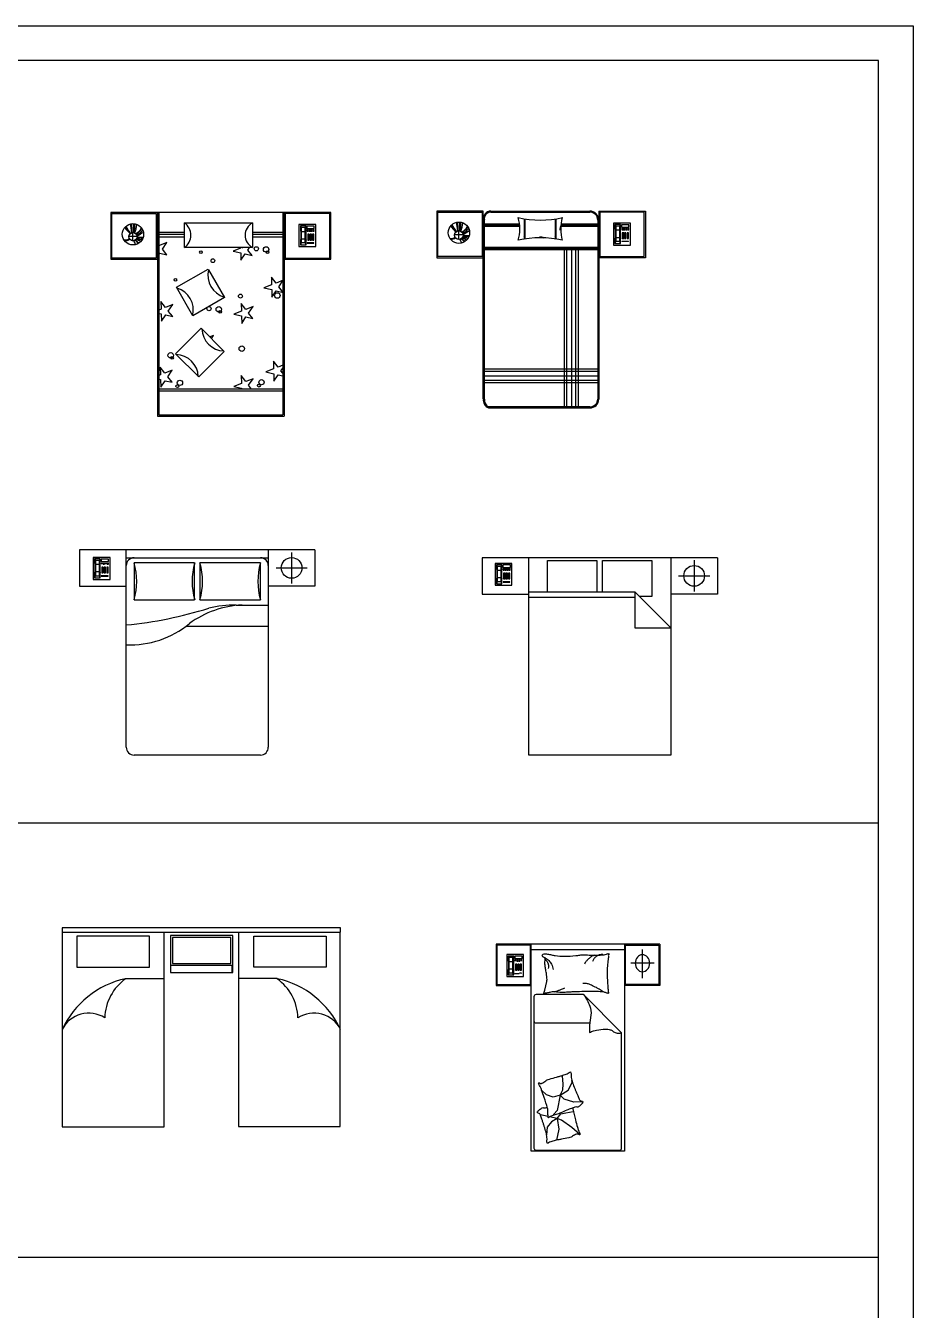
# Model space of a CAD drawing. Header units: inches. Extents: x 11.4 to 53.9, y 13.7 to 38.5.
# Drawn here: x 23.84 to 32.41, y 26.1 to 38.5 of the extents above; entities that cross this region are included whole.
import ezdxf

# ---------------------------------------------------------------- set-up
doc = ezdxf.new("R2010")
doc.units = ezdxf.units.IN
doc.header["$MEASUREMENT"] = 0
for name, color, linetype in [('02', 2, 'Continuous'), ('1', 1, 'Continuous'), ('4', 4, 'Continuous'), ('kadrbm', 4, 'Continuous')]:
    doc.layers.add(name, color=color, linetype=linetype)

# ---------------------------------------------------------------- blocks, each defined once
blk = doc.blocks.new('kadrbm')
at = {"layer": 'kadrbm', "color": 4}
blk.add_lwpolyline([(0, 0), (0, 24.797), (21, 24.797), (21, 0), (0, 0)], close=True, dxfattribs=at)
blk.add_lwpolyline([(20.663, 0.326), (20.663, 24.46), (0.337, 24.46), (0.337, 0.326), (20.663, 0.326)], dxfattribs=at)

msp = doc.modelspace()

# ---------------------------------------------------------------- linework, layer by layer
at = {"layer": '02'}
for p, q in [((28.334, 36.702), (29.289, 36.702)), ((25.129, 36.697), (25.129, 34.746)), ((25.376, 36.36), (25.376, 36.598)), ((25.376, 36.598), (26.033, 36.598)), ((26.033, 36.598), (26.033, 36.36)), ((26.325, 36.697), (26.325, 34.746)), ((28.611, 36.585), (28.261, 36.585)), ((28.271, 34.898), (28.271, 36.625)), ((28.654, 36.638), (28.654, 36.441)), ((28.654, 36.635), (28.661, 36.628)), ((28.661, 36.628), (28.654, 36.622)), ((28.661, 36.615), (28.654, 36.622)), ((28.654, 36.609), (28.661, 36.615)), ((28.654, 36.608), (28.661, 36.602)), ((28.661, 36.602), (28.654, 36.595)), ((28.661, 36.589), (28.654, 36.595)), ((28.654, 36.582), (28.661, 36.589)), ((28.654, 36.583), (28.661, 36.576)), ((28.661, 36.576), (28.654, 36.57)), ((28.662, 36.636), (28.662, 36.442)), ((28.954, 36.635), (28.954, 36.443)), ((28.954, 36.635), (28.96, 36.628)), ((28.96, 36.628), (28.954, 36.622)), ((28.96, 36.615), (28.954, 36.622)), ((28.954, 36.609), (28.96, 36.615)), ((28.954, 36.608), (28.96, 36.602)), ((28.96, 36.602), (28.954, 36.595)), ((28.96, 36.589), (28.954, 36.595)), ((28.954, 36.582), (28.96, 36.589)), ((28.954, 36.583), (28.96, 36.576)), ((28.96, 36.576), (28.954, 36.57)), ((28.96, 36.636), (28.96, 36.442)), ((29.375, 36.585), (29.012, 36.585)), ((29.365, 36.625), (29.365, 34.898)), ((24.924, 36.467), (24.834, 36.467)), ((24.878, 36.421), (24.878, 36.512)), ((25.376, 36.504), (25.129, 36.504)), ((25.376, 36.485), (25.129, 36.485)), ((25.376, 36.46), (25.129, 36.46)), ((26.325, 36.504), (26.033, 36.504)), ((26.325, 36.485), (26.033, 36.485)), ((26.325, 36.46), (26.033, 36.46)), ((28.071, 36.481), (27.981, 36.481)), ((28.025, 36.436), (28.025, 36.527)), ((28.612, 36.573), (28.261, 36.573)), ((28.612, 36.562), (28.261, 36.562)), ((28.661, 36.563), (28.654, 36.57)), ((28.654, 36.557), (28.661, 36.563)), ((28.654, 36.556), (28.661, 36.55)), ((28.661, 36.55), (28.654, 36.543)), ((28.661, 36.537), (28.654, 36.543)), ((28.654, 36.53), (28.661, 36.537)), ((28.654, 36.53), (28.661, 36.524)), ((28.661, 36.524), (28.654, 36.517)), ((28.661, 36.51), (28.654, 36.517)), ((28.654, 36.504), (28.661, 36.51)), ((28.654, 36.503), (28.661, 36.497)), ((28.661, 36.497), (28.654, 36.49)), ((28.661, 36.484), (28.654, 36.49)), ((28.654, 36.477), (28.661, 36.484)), ((28.654, 36.478), (28.661, 36.472)), ((28.661, 36.472), (28.654, 36.465)), ((28.661, 36.458), (28.654, 36.465)), ((28.654, 36.452), (28.661, 36.458)), ((28.96, 36.563), (28.954, 36.57)), ((28.954, 36.557), (28.96, 36.563)), ((28.954, 36.556), (28.96, 36.55)), ((28.96, 36.55), (28.954, 36.543)), ((28.96, 36.537), (28.954, 36.543)), ((28.954, 36.53), (28.96, 36.537)), ((28.954, 36.53), (28.96, 36.524)), ((28.96, 36.524), (28.954, 36.517)), ((28.96, 36.51), (28.954, 36.517)), ((28.954, 36.504), (28.96, 36.51)), ((28.954, 36.503), (28.96, 36.497)), ((28.96, 36.497), (28.954, 36.49)), ((28.96, 36.484), (28.954, 36.49)), ((28.954, 36.477), (28.96, 36.484)), ((28.954, 36.478), (28.96, 36.472)), ((28.96, 36.472), (28.954, 36.465)), ((28.96, 36.458), (28.954, 36.465)), ((28.954, 36.452), (28.96, 36.458)), ((29.375, 36.562), (29.01, 36.562)), ((29.375, 36.573), (29.011, 36.573)), ((25.136, 36.379), (25.129, 36.388)), ((25.207, 36.407), (25.136, 36.379)), ((25.164, 36.343), (25.207, 36.407)), ((25.206, 36.289), (25.164, 36.343)), ((26.033, 36.36), (25.376, 36.36)), ((25.919, 36.355), (25.846, 36.326)), ((25.934, 36.36), (25.934, 36.355)), ((25.99, 36.336), (26.006, 36.36)), ((26.031, 36.283), (25.99, 36.336)), ((29.375, 36.36), (28.261, 36.36)), ((29.375, 36.349), (28.261, 36.349)), ((29.375, 36.337), (28.261, 36.337)), ((28.654, 36.451), (28.661, 36.445)), ((28.661, 36.445), (28.658, 36.442)), ((28.954, 36.451), (28.96, 36.445)), ((28.96, 36.445), (28.958, 36.442)), ((29.042, 36.337), (29.042, 34.811)), ((29.065, 36.337), (29.065, 34.811)), ((29.111, 36.337), (29.111, 34.811)), ((29.152, 36.337), (29.152, 34.811)), ((29.175, 36.337), (29.175, 34.811)), ((25.129, 36.291), (25.138, 36.305)), ((25.138, 36.305), (25.206, 36.289)), ((25.846, 36.326), (25.921, 36.309)), ((25.921, 36.309), (25.922, 36.237)), ((25.922, 36.237), (25.964, 36.299)), ((25.964, 36.299), (26.031, 36.283)), ((25.301, 35.977), (25.604, 36.152)), ((25.604, 36.152), (25.763, 35.877)), ((25.608, 36.144), (25.763, 35.877)), ((25.459, 35.702), (25.301, 35.977)), ((26.218, 36), (26.144, 35.971)), ((26.144, 35.971), (26.219, 35.954)), ((26.216, 36.075), (26.218, 36)), ((26.261, 36.017), (26.216, 36.075)), ((26.331, 36.045), (26.261, 36.017)), ((26.288, 35.981), (26.331, 36.045)), ((26.33, 35.927), (26.288, 35.981)), ((25.194, 35.782), (25.149, 35.84)), ((25.149, 35.84), (25.151, 35.766)), ((25.763, 35.877), (25.459, 35.702)), ((26.219, 35.954), (26.221, 35.882)), ((26.221, 35.882), (26.262, 35.943)), ((26.262, 35.943), (26.33, 35.927)), ((25.151, 35.766), (25.129, 35.757)), ((25.129, 35.724), (25.152, 35.719)), ((25.152, 35.719), (25.154, 35.648)), ((25.154, 35.648), (25.196, 35.709)), ((25.264, 35.81), (25.194, 35.782)), ((25.196, 35.709), (25.263, 35.693)), ((25.221, 35.747), (25.264, 35.81)), ((25.263, 35.693), (25.221, 35.747)), ((25.926, 35.747), (25.852, 35.718)), ((25.852, 35.718), (25.927, 35.7)), ((25.924, 35.821), (25.926, 35.747)), ((25.968, 35.763), (25.924, 35.821)), ((26.039, 35.791), (25.968, 35.763)), ((25.996, 35.728), (26.039, 35.791)), ((26.038, 35.674), (25.996, 35.728)), ((25.927, 35.7), (25.929, 35.628)), ((25.929, 35.628), (25.97, 35.69)), ((25.97, 35.69), (26.038, 35.674)), ((25.12, 35.522), (25.129, 35.522)), ((25.289, 35.335), (25.537, 35.583)), ((25.537, 35.583), (25.761, 35.358)), ((25.658, 35.512), (25.622, 35.498)), ((25.638, 35.482), (25.658, 35.512)), ((25.761, 35.358), (25.514, 35.111)), ((25.514, 35.111), (25.289, 35.335)), ((26.28, 35.205), (26.235, 35.263)), ((26.235, 35.263), (26.237, 35.189)), ((26.325, 35.223), (26.28, 35.205)), ((25.145, 35.131), (25.129, 35.125)), ((25.129, 35.089), (25.146, 35.085)), ((25.143, 35.206), (25.145, 35.131)), ((25.187, 35.148), (25.143, 35.206)), ((25.258, 35.176), (25.187, 35.148)), ((25.215, 35.112), (25.258, 35.176)), ((25.257, 35.059), (25.215, 35.112)), ((25.924, 35.124), (25.926, 35.049)), ((25.968, 35.066), (25.924, 35.124)), ((26.039, 35.094), (25.968, 35.066)), ((25.996, 35.03), (26.039, 35.094)), ((26.237, 35.189), (26.163, 35.159)), ((26.163, 35.159), (26.238, 35.142)), ((26.238, 35.142), (26.24, 35.07)), ((26.24, 35.07), (26.282, 35.132)), ((26.282, 35.132), (26.325, 35.121)), ((26.307, 35.17), (26.325, 35.195)), ((26.325, 35.147), (26.307, 35.17)), ((29.375, 35.186), (28.261, 35.186)), ((29.375, 35.163), (28.261, 35.163)), ((29.375, 35.117), (28.261, 35.117)), ((26.325, 34.992), (25.129, 34.992)), ((26.325, 34.973), (25.129, 34.973)), ((25.146, 35.085), (25.148, 35.013)), ((25.148, 35.013), (25.189, 35.074)), ((25.189, 35.074), (25.257, 35.059)), ((25.926, 35.049), (25.852, 35.02)), ((25.852, 35.02), (25.927, 35.002)), ((25.927, 35.002), (25.927, 34.992)), ((26.025, 34.992), (25.996, 35.03)), ((29.375, 35.076), (28.261, 35.076)), ((29.375, 35.053), (28.261, 35.053)), ((25.129, 34.746), (26.325, 34.746)), ((29.289, 34.821), (28.312, 34.821)), ((26.411, 33.418), (26.411, 33.118)), ((25.475, 33.316), (24.891, 33.316)), ((24.891, 33.316), (24.891, 32.96)), ((25.475, 32.96), (25.475, 33.316)), ((26.11, 33.316), (25.526, 33.316)), ((25.526, 33.316), (25.526, 32.96)), ((26.11, 32.96), (26.11, 33.316)), ((26.261, 33.268), (26.561, 33.268)), ((28.882, 33.339), (29.357, 33.339)), ((28.882, 33.037), (28.882, 33.339)), ((29.357, 33.339), (29.357, 33.037)), ((29.412, 33.339), (29.888, 33.339)), ((29.412, 33.037), (29.412, 33.339)), ((29.888, 33.339), (29.888, 32.992)), ((30.296, 33.341), (30.296, 33.041)), ((30.146, 33.191), (30.446, 33.191)), ((28.699, 33.037), (29.723, 33.037)), ((29.723, 32.982), (28.699, 32.982)), ((29.723, 33.037), (29.723, 32.69)), ((30.071, 32.69), (29.723, 33.037)), ((29.888, 32.992), (29.769, 32.992)), ((24.891, 32.96), (25.475, 32.96)), ((25.526, 32.96), (26.11, 32.96)), ((25.399, 32.706), (26.186, 32.706)), ((29.723, 32.69), (30.071, 32.69)), ((24.809, 29.304), (25.181, 29.304)), ((26.271, 29.304), (25.898, 29.304)), ((29.227, 29.149), (28.77, 29.149)), ((29.227, 29.149), (29.596, 28.779)), ((28.75, 29.129), (28.75, 27.669)), ((28.77, 28.876), (29.289, 28.876)), ((29.596, 27.669), (29.596, 28.779)), ((29.024, 28.364), (29.019, 28.367)), ((29.031, 28.285), (29.024, 28.364)), ((29.029, 28.23), (29.031, 28.285)), ((29.081, 28.227), (29.118, 28.3)), ((29.118, 28.3), (29.116, 28.319)), ((28.87, 28.181), (28.824, 28.228)), ((28.935, 28.159), (28.87, 28.181)), ((29.002, 28.178), (28.935, 28.159)), ((29.002, 28.178), (28.975, 28.031)), ((29.002, 28.178), (29.029, 28.23)), ((29.002, 28.178), (29.081, 28.227)), ((29.041, 28.139), (29.002, 28.178)), ((28.975, 28.031), (28.943, 27.994)), ((29.136, 28.11), (29.041, 28.139)), ((29.219, 28.115), (29.136, 28.11)), ((28.888, 27.973), (28.813, 27.989)), ((28.92, 27.92), (28.878, 27.871)), ((28.973, 27.955), (28.899, 27.97)), ((28.973, 27.955), (28.92, 27.92)), ((28.943, 27.994), (28.935, 27.985)), ((28.973, 27.955), (29.01, 27.998)), ((29.016, 27.937), (28.973, 27.955)), ((28.973, 27.955), (28.99, 27.85)), ((29.01, 27.998), (29.057, 28.01)), ((29.115, 27.868), (29.016, 27.937)), ((29.057, 28.01), (29.129, 28.02)), ((28.878, 27.871), (28.871, 27.797)), ((28.99, 27.85), (28.967, 27.745)), ((29.193, 27.798), (29.115, 27.868)), ((28.77, 27.649), (29.576, 27.649))]:
    msp.add_line(p, q, dxfattribs=at)
for points in [[(27.821, 36.702), (28.251, 36.702), (28.251, 36.272), (27.821, 36.272)], [(29.815, 36.702), (29.385, 36.702), (29.385, 36.272), (29.815, 36.272)], [(24.675, 36.687), (25.105, 36.687), (25.105, 36.257), (24.675, 36.257)], [(26.779, 36.687), (26.349, 36.687), (26.349, 36.257), (26.779, 36.257)], [(24.339, 29.413), (25.039, 29.413), (25.039, 29.713), (24.339, 29.713)], [(25.26, 29.7), (25.26, 29.45), (25.824, 29.45), (25.824, 29.7)], [(26.746, 29.413), (26.046, 29.413), (26.046, 29.713), (26.746, 29.713)]]:
    msp.add_lwpolyline(points, close=True, dxfattribs=at)
for points in [[(28.859, 29.504, -0.263368), (28.831, 29.522, -0.494818), (28.84, 29.541, -0.049225), (28.858, 29.543, -0.036831), (28.882, 29.541, -0.031893), (28.92, 29.533, 0.035782), (28.954, 29.526, 0.032941), (29.043, 29.52, 0.026564), (29.154, 29.526, 0.017905), (29.192, 29.531, -0.033397), (29.212, 29.534, -0.03204), (29.249, 29.533, 0.018442), (29.314, 29.53, 0.010837), (29.378, 29.531, 0.014624), (29.426, 29.534, 0.111249), (29.449, 29.541, -0.153708), (29.466, 29.545, -0.076444), (29.473, 29.543, -0.215512), (29.475, 29.541, -0.585858), (29.472, 29.538, 0.363489), (29.468, 29.536, 0.191716), (29.468, 29.524, -0.129675), (29.469, 29.507, -0.01735), (29.466, 29.491, 0.019326), (29.464, 29.475, 0.018818), (29.457, 29.407, 0.021828), (29.456, 29.348, 0.006204), (29.458, 29.314, 0.001963), (29.464, 29.207, 0.028341), (29.468, 29.171, -0.117014), (29.468, 29.162, -0.36606), (29.466, 29.161, -0.03973), (29.453, 29.164, -0.048309), (29.439, 29.169, 0.062981), (29.428, 29.173, 0.04058), (29.405, 29.177, 0.014345), (29.338, 29.179, 0.005484), (29.213, 29.178, 0.007153), (29.116, 29.175, 0.008762), (29.074, 29.173, -0.008153), (29.028, 29.17, -0.06251), (28.971, 29.174, 0.078669), (28.925, 29.176, 0.047825), (28.903, 29.171, -0.034494), (28.872, 29.164, -0.023571), (28.847, 29.161, -0.510228), (28.846, 29.162), (28.854, 29.192), (28.874, 29.275, 0.073041), (28.876, 29.294, 0.023305), (28.87, 29.355, 0.018299), (28.866, 29.378, -0.01097), (28.859, 29.416, -0.042281), (28.856, 29.451, -0.027201), (28.859, 29.504)], [(29.333, 29.53, 0.027842), (29.309, 29.519, 0.048685), (29.297, 29.511, 0.023666), (29.269, 29.487, 0.031223), (29.25, 29.466, 0.046801), (29.245, 29.458, 0.023191), (29.237, 29.442)], [(29.415, 29.536, 0.088153), (29.38, 29.532, 0.088153), (29.349, 29.517, 0.077547), (29.328, 29.495, 0.077547), (29.314, 29.468)], [(28.858, 29.488, -0.05369), (28.872, 29.475, -0.070312), (28.88, 29.462, -0.015448), (28.884, 29.454, -0.013244), (28.887, 29.444, -0.082127), (28.89, 29.426, -0.064164), (28.887, 29.402)], [(28.859, 29.504, -0.077379), (28.894, 29.478, -0.077379), (28.919, 29.444, -0.047525), (28.929, 29.419, -0.047525), (28.934, 29.393)], [(28.95, 29.177, 0.009729), (28.977, 29.186, 0.009729), (29.004, 29.196, 0.007971), (29.026, 29.205, 0.007971), (29.047, 29.215)], [(29.419, 29.175, 0.016108), (29.38, 29.201, 0.024599), (29.353, 29.217, 0.009477), (29.304, 29.24, 0.015937), (29.274, 29.252, 0.072521), (29.258, 29.256, 0.033339), (29.222, 29.256)], [(29.227, 29.149, -0.085272), (29.29, 29.039, -0.124044), (29.299, 28.951), (29.286, 28.856), (29.287, 28.783)], [(29.287, 28.783, -0.027362), (29.326, 28.8, -0.040834), (29.353, 28.807, -0.038441), (29.441, 28.816, -0.076528), (29.485, 28.811, -0.103649), (29.512, 28.797, 0.093398), (29.542, 28.78, 0.072727), (29.565, 28.776, 0.052315), (29.596, 28.779)], [(29.124, 28.056, 0.025626), (29.126, 28.046, 0.0108), (29.15, 27.941, 0.00456), (29.17, 27.869, 0.01125), (29.178, 27.84, 0.069394), (29.186, 27.824, -0.079756), (29.192, 27.81, -0.106399), (29.193, 27.798, -0.696383), (29.185, 27.798, 0.189917), (29.178, 27.803, 0.033518), (29.17, 27.804, 0.075627), (29.166, 27.804, 0.053489), (29.16, 27.802, 0.017838), (29.142, 27.794, 0.038394), (29.121, 27.782, -0.059529), (29.108, 27.775, -0.035943), (29.086, 27.768, -0.011245), (29.015, 27.753, -0.006203), (28.983, 27.748, 0.010783), (28.965, 27.745, 0.019485), (28.954, 27.742, 0.005062), (28.913, 27.73, 0.101392), (28.891, 27.718, -0.223768), (28.88, 27.715, -0.25558), (28.877, 27.718, -0.081563), (28.874, 27.731, -0.071805), (28.875, 27.744, 0.069985), (28.876, 27.758, 0.03546), (28.87, 27.807, 0.029432), (28.854, 27.863, 0.001554), (28.845, 27.891, -0.00152), (28.836, 27.919, -0.004735), (28.826, 27.948, 0.00382), (28.815, 27.984, 0.296001), (28.791, 28.004, -0.649774), (28.785, 28.021, -0.02319), (28.789, 28.025, 0.0288), (28.792, 28.027, 0.005727), (28.797, 28.032, -0.004358), (28.804, 28.039, -0.027528), (28.818, 28.051, -0.046214), (28.828, 28.057, -0.194121), (28.841, 28.058, 0.133719), (28.861, 28.058, 0.005779), (28.879, 28.062, 0.008882)]]:
    msp.add_lwpolyline(points, format="xyb", dxfattribs=at)
msp.add_lwpolyline([(25.838, 29.363), (25.838, 29.432), (25.241, 29.432)], dxfattribs=at)
msp.add_lwpolyline([(29.07, 28.386, 0.101392), (29.09, 28.399, -0.223768), (29.101, 28.403, -0.25558), (29.104, 28.401, -0.081563), (29.108, 28.388, -0.071805), (29.108, 28.375, 0.069985), (29.108, 28.36, 0.03546), (29.118, 28.313, 0.029432), (29.138, 28.257, 0.001554), (29.149, 28.231, -0.00152), (29.161, 28.203, -0.004735), (29.172, 28.175, 0.00382), (29.186, 28.14, 0.296001), (29.212, 28.122, -0.649774), (29.219, 28.105, -0.02319), (29.215, 28.101, 0.0288), (29.213, 28.099, 0.005727), (29.208, 28.093, -0.004358), (29.202, 28.086, -0.027528), (29.188, 28.073, -0.046214), (29.179, 28.066, -0.194121), (29.166, 28.064, 0.133719), (29.146, 28.063, 0.011505), (29.111, 28.051, 0.008882), (29.067, 28.034, 0.012426), (29.01, 28.009, -0.033612), (28.988, 28), (28.942, 27.986), (28.906, 27.974, 0.224341), (28.894, 27.964, -0.722772), (28.887, 27.964, -0.103513), (28.887, 27.967, 0.053465), (28.888, 27.973, 0.030109), (28.885, 27.992, -0.031436), (28.883, 28.01, -0.05324), (28.884, 28.022, 0.05518), (28.885, 28.033, 0.056271), (28.881, 28.054, 0.0108), (28.848, 28.158, 0.00456), (28.824, 28.228, 0.01125), (28.813, 28.256, 0.069394), (28.804, 28.271, -0.079756), (28.797, 28.284, -0.106399), (28.795, 28.296, -0.328642), (28.798, 28.299, -0.299547), (28.803, 28.297, 0.189917), (28.81, 28.293, 0.033518), (28.818, 28.292, 0.075627), (28.822, 28.292, 0.053489), (28.828, 28.295, 0.017838), (28.846, 28.304, 0.038394), (28.866, 28.318, -0.059529), (28.878, 28.326, -0.035943), (28.899, 28.334, -0.011245), (28.969, 28.354, -0.006203), (29, 28.362, 0.010783), (29.019, 28.367, 0.019485), (29.029, 28.371, 0.005062)], format="xyb", close=True, dxfattribs=at)
for centre, radius in [((24.88, 36.488), 0.103), ((28.026, 36.503), 0.103), ((24.88, 36.465), 0.0406), ((28.026, 36.48), 0.0415), ((25.536, 36.316), 0.0127), ((26.07, 36.348), 0.0201), ((26.165, 36.341), 0.0262), ((26.178, 36.316), 0.0127), ((25.651, 36.233), 0.018), ((25.289, 36.049), 0.0127), ((25.917, 35.891), 0.019), ((26.273, 35.897), 0.0262), ((25.613, 35.77), 0.0201), ((25.708, 35.764), 0.0262), ((25.721, 35.739), 0.0127), ((25.244, 35.32), 0.0262), ((25.93, 35.384), 0.0262), ((25.257, 35.295), 0.0127), ((25.308, 35.022), 0.0142), ((25.333, 35.054), 0.0254), ((26.095, 35.028), 0.0142), ((26.121, 35.06), 0.0254), ((26.411, 33.268), 0.1), ((30.296, 33.191), 0.1)]:
    msp.add_circle(centre, radius, dxfattribs=at)
for centre, radius, start, end in [((28.336, 36.636), 0.0656, 91.6805, 188.4036), ((29.289, 36.625), 0.0766, 0, 90), ((25.338, 36.621), 0.485, 183.6564, 193.4653), ((23.847, 36.495), 1.026, 0.7286, 5.3609), ((27.282, 36.523), 2.398, 178.4046, 180.3633), ((24.166, 36.619), 0.735, 351.2211, 357.5438), ((24.268, 36.69), 0.659, 343.3242, 350.6415), ((25.292, 36.479), 0.146, 305.027, 54.973), ((26.099, 36.479), 0.137, 119.1739, 240.8261), ((28.225, 36.741), 0.315, 211.2453, 224.9179), ((28.484, 36.635), 0.485, 183.6564, 193.4653), ((26.993, 36.51), 1.026, 0.7286, 5.3609), ((30.428, 36.538), 2.398, 178.4046, 180.3633), ((27.312, 36.634), 0.735, 351.2211, 357.5438), ((27.414, 36.705), 0.659, 343.3242, 350.6415), ((28.197, 36.539), 0.416, 344.7649, 15.2351), ((28.811, 37.604), 0.979, 257.4254, 282.5746), ((29.425, 36.539), 0.416, 164.7649, 195.2351), ((25.021, 36.702), 0.266, 214.188, 229.9407), ((25.079, 36.726), 0.315, 211.2453, 224.9179), ((24.85, 36.608), 0.127, 297.4583, 331.5868), ((24.221, 37.232), 1.017, 312.964, 317.036), ((24.844, 36.623), 0.161, 297.6081, 324.1863), ((25.213, 36.09), 0.477, 119.2456, 127.9526), ((24.937, 38.02), 1.559, 269.3765, 271.4983), ((27.949, 36.55), 0.102, 264.7495, 294.0136), ((28.167, 36.717), 0.266, 214.188, 229.9407), ((27.938, 36.543), 0.105, 275.7873, 301.0826), ((27.997, 36.623), 0.127, 297.4583, 331.5868), ((27.368, 37.247), 1.017, 312.964, 317.036), ((28.137, 36.822), 0.371, 258.6723, 266.7162), ((27.99, 36.638), 0.161, 297.6081, 324.1863), ((28.36, 36.105), 0.477, 119.2456, 127.9526), ((28.083, 38.035), 1.559, 269.3765, 271.4983), ((28.076, 36.246), 0.218, 78.7808, 92.496), ((28.811, 35.475), 0.979, 77.4254, 102.5746), ((28.81, 36.385), 0.0756, 61.3096, 94.38), ((29.121, 36.525), 0.121, 155.6147, 178.2164), ((24.802, 36.536), 0.102, 264.7495, 294.0136), ((24.791, 36.528), 0.105, 275.7873, 301.0826), ((24.78, 36.361), 0.126, 12.8833, 31.1891), ((24.832, 36.328), 0.122, 35.8224, 56.6154), ((22.614, 33.801), 3.488, 48.2346, 48.968), ((24.685, 35.942), 0.546, 60.6686, 65.1403), ((24.99, 36.808), 0.371, 258.6723, 266.7162), ((24.929, 36.232), 0.218, 78.7808, 92.496), ((27.927, 36.376), 0.126, 12.8833, 31.1891), ((27.979, 36.343), 0.122, 35.8224, 56.6154), ((25.761, 33.816), 3.488, 48.2346, 48.968), ((27.831, 35.956), 0.546, 60.6686, 65.1403), ((25.823, 36.093), 0.22, 166.5879, 253.4121), ((25.242, 35.757), 0.22, 346.5879, 73.4121), ((25.764, 35.582), 0.22, 181.5879, 268.4121), ((25.29, 35.108), 0.22, 1.5879, 88.4121), ((28.346, 34.889), 0.0749, 173.8796, 246.2661), ((29.289, 34.898), 0.0766, 270, 0), ((24.281, 33.138), 0.635, 343.7398, 16.2602), ((26.085, 33.138), 0.635, 163.7398, 196.2602), ((24.916, 33.138), 0.635, 343.7398, 16.2602), ((26.72, 33.138), 0.635, 163.7398, 196.2602), ((24.46, 36.495), 3.794, 275.3572, 287.6665), ((25.974, 31.976), 0.934, 92.5398, 126.0403), ((25.875, 31.69), 1.219, 89.9814, 102.4667), ((24.853, 33.423), 0.898, 267.5673, 309.5461), ((24.995, 28.443), 0.88, 102.2232, 155.223), ((25.089, 28.912), 0.481, 125.6164, 178.3641), ((26.085, 28.443), 0.88, 24.777, 77.7768), ((25.991, 28.912), 0.481, 1.6359, 54.3836), ((28.77, 29.129), 0.02, 90, 180), ((24.453, 28.685), 0.286, 57.2059, 153.6865), ((26.627, 28.685), 0.286, 26.3135, 122.7941), ((28.77, 28.896), 0.02, 180, 270), ((28.77, 27.669), 0.02, 180, 270), ((29.576, 27.669), 0.02, 270, 0)]:
    msp.add_arc(centre, radius, start, end, dxfattribs=at)
at = {"layer": '1'}
for p, q in [((26.482, 36.581), (26.482, 36.37)), ((26.645, 36.581), (26.482, 36.581)), ((26.645, 36.37), (26.645, 36.581)), ((29.681, 36.594), (29.518, 36.594)), ((29.518, 36.594), (29.518, 36.384)), ((29.532, 36.582), (29.532, 36.539)), ((29.586, 36.582), (29.532, 36.582)), ((29.532, 36.582), (29.54, 36.566)), ((29.578, 36.566), (29.586, 36.582)), ((29.586, 36.539), (29.586, 36.582)), ((29.595, 36.579), (29.595, 36.557)), ((29.666, 36.579), (29.595, 36.579)), ((29.666, 36.557), (29.666, 36.579)), ((29.681, 36.384), (29.681, 36.594)), ((26.496, 36.568), (26.504, 36.553)), ((26.55, 36.568), (26.496, 36.568)), ((26.496, 36.568), (26.496, 36.525)), ((26.496, 36.525), (26.499, 36.514)), ((26.499, 36.514), (26.499, 36.442)), ((26.504, 36.553), (26.504, 36.405)), ((26.542, 36.553), (26.504, 36.553)), ((26.542, 36.513), (26.504, 36.513)), ((26.542, 36.553), (26.55, 36.568)), ((26.542, 36.405), (26.542, 36.553)), ((26.55, 36.525), (26.547, 36.514)), ((26.547, 36.514), (26.547, 36.443)), ((26.55, 36.525), (26.55, 36.569)), ((26.63, 36.566), (26.559, 36.566)), ((26.559, 36.566), (26.559, 36.543)), ((26.559, 36.543), (26.63, 36.543)), ((26.574, 36.531), (26.561, 36.531)), ((26.561, 36.531), (26.561, 36.527)), ((26.561, 36.527), (26.574, 36.527)), ((26.574, 36.521), (26.561, 36.521)), ((26.561, 36.521), (26.561, 36.517)), ((26.561, 36.517), (26.574, 36.517)), ((26.566, 36.488), (26.566, 36.432)), ((26.58, 36.488), (26.566, 36.488)), ((26.566, 36.477), (26.58, 36.477)), ((26.58, 36.459), (26.566, 36.459)), ((26.574, 36.527), (26.574, 36.531)), ((26.574, 36.517), (26.574, 36.521)), ((26.592, 36.531), (26.579, 36.531)), ((26.579, 36.531), (26.579, 36.527)), ((26.579, 36.527), (26.592, 36.527)), ((26.592, 36.521), (26.579, 36.521)), ((26.579, 36.521), (26.579, 36.517)), ((26.579, 36.517), (26.592, 36.517)), ((26.58, 36.432), (26.58, 36.488)), ((26.589, 36.488), (26.589, 36.432)), ((26.602, 36.488), (26.589, 36.488)), ((26.589, 36.477), (26.602, 36.477)), ((26.589, 36.462), (26.602, 36.462)), ((26.592, 36.527), (26.592, 36.531)), ((26.592, 36.517), (26.592, 36.521)), ((26.61, 36.531), (26.598, 36.531)), ((26.598, 36.531), (26.598, 36.527)), ((26.598, 36.527), (26.61, 36.527)), ((26.61, 36.521), (26.598, 36.521)), ((26.598, 36.521), (26.598, 36.517)), ((26.598, 36.517), (26.61, 36.517)), ((26.602, 36.432), (26.602, 36.488)), ((26.61, 36.527), (26.61, 36.531)), ((26.61, 36.517), (26.61, 36.521)), ((26.626, 36.488), (26.612, 36.488)), ((26.612, 36.488), (26.612, 36.432)), ((26.626, 36.473), (26.612, 36.473)), ((26.626, 36.459), (26.612, 36.459)), ((26.629, 36.531), (26.616, 36.531)), ((26.616, 36.531), (26.616, 36.527)), ((26.616, 36.527), (26.629, 36.527)), ((26.629, 36.521), (26.616, 36.521)), ((26.616, 36.521), (26.616, 36.517)), ((26.616, 36.517), (26.629, 36.517)), ((26.626, 36.432), (26.626, 36.488)), ((26.629, 36.527), (26.629, 36.531)), ((26.629, 36.517), (26.629, 36.521)), ((26.63, 36.543), (26.63, 36.566)), ((29.532, 36.539), (29.535, 36.527)), ((29.535, 36.455), (29.532, 36.445)), ((29.535, 36.527), (29.535, 36.455)), ((29.578, 36.566), (29.54, 36.566)), ((29.54, 36.566), (29.54, 36.418)), ((29.578, 36.526), (29.54, 36.526)), ((29.54, 36.458), (29.578, 36.458)), ((29.578, 36.418), (29.578, 36.566)), ((29.586, 36.539), (29.583, 36.527)), ((29.583, 36.527), (29.583, 36.456)), ((29.583, 36.456), (29.586, 36.445)), ((29.595, 36.557), (29.666, 36.557)), ((29.597, 36.545), (29.597, 36.54)), ((29.61, 36.545), (29.597, 36.545)), ((29.597, 36.54), (29.61, 36.54)), ((29.597, 36.535), (29.597, 36.531)), ((29.61, 36.535), (29.597, 36.535)), ((29.597, 36.531), (29.61, 36.531)), ((29.602, 36.502), (29.602, 36.49)), ((29.616, 36.502), (29.602, 36.502)), ((29.602, 36.49), (29.616, 36.49)), ((29.602, 36.487), (29.602, 36.475)), ((29.616, 36.487), (29.602, 36.487)), ((29.602, 36.475), (29.616, 36.475)), ((29.602, 36.472), (29.602, 36.46)), ((29.616, 36.472), (29.602, 36.472)), ((29.602, 36.46), (29.616, 36.46)), ((29.602, 36.457), (29.602, 36.446)), ((29.616, 36.457), (29.602, 36.457)), ((29.61, 36.54), (29.61, 36.545)), ((29.61, 36.531), (29.61, 36.535)), ((29.615, 36.545), (29.615, 36.54)), ((29.628, 36.545), (29.615, 36.545)), ((29.615, 36.54), (29.628, 36.54)), ((29.615, 36.535), (29.615, 36.531)), ((29.628, 36.535), (29.615, 36.535)), ((29.615, 36.531), (29.628, 36.531)), ((29.616, 36.49), (29.616, 36.502)), ((29.616, 36.475), (29.616, 36.487)), ((29.616, 36.46), (29.616, 36.472)), ((29.616, 36.446), (29.616, 36.457)), ((29.638, 36.502), (29.625, 36.502)), ((29.625, 36.502), (29.625, 36.49)), ((29.625, 36.49), (29.638, 36.49)), ((29.625, 36.487), (29.625, 36.475)), ((29.638, 36.487), (29.625, 36.487)), ((29.625, 36.475), (29.638, 36.475)), ((29.625, 36.472), (29.625, 36.46)), ((29.638, 36.472), (29.625, 36.472)), ((29.625, 36.46), (29.638, 36.46)), ((29.625, 36.457), (29.625, 36.446)), ((29.638, 36.457), (29.625, 36.457)), ((29.628, 36.54), (29.628, 36.545)), ((29.628, 36.531), (29.628, 36.535)), ((29.634, 36.545), (29.634, 36.54)), ((29.646, 36.545), (29.634, 36.545)), ((29.634, 36.54), (29.646, 36.54)), ((29.634, 36.535), (29.634, 36.531)), ((29.646, 36.535), (29.634, 36.535)), ((29.634, 36.531), (29.646, 36.531)), ((29.638, 36.49), (29.638, 36.502)), ((29.638, 36.475), (29.638, 36.487)), ((29.638, 36.46), (29.638, 36.472)), ((29.638, 36.446), (29.638, 36.457)), ((29.646, 36.54), (29.646, 36.545)), ((29.646, 36.531), (29.646, 36.535)), ((29.648, 36.502), (29.648, 36.49)), ((29.662, 36.502), (29.648, 36.502)), ((29.648, 36.49), (29.662, 36.49)), ((29.648, 36.487), (29.648, 36.475)), ((29.662, 36.487), (29.648, 36.487)), ((29.648, 36.475), (29.662, 36.475)), ((29.648, 36.472), (29.648, 36.46)), ((29.662, 36.472), (29.648, 36.472)), ((29.648, 36.46), (29.662, 36.46)), ((29.648, 36.457), (29.648, 36.446)), ((29.662, 36.457), (29.648, 36.457)), ((29.652, 36.545), (29.652, 36.54)), ((29.665, 36.545), (29.652, 36.545)), ((29.652, 36.54), (29.665, 36.54)), ((29.652, 36.535), (29.652, 36.531)), ((29.665, 36.535), (29.652, 36.535)), ((29.652, 36.531), (29.665, 36.531)), ((29.662, 36.49), (29.662, 36.502)), ((29.662, 36.475), (29.662, 36.487)), ((29.662, 36.46), (29.662, 36.472)), ((29.662, 36.446), (29.662, 36.457)), ((29.665, 36.54), (29.665, 36.545)), ((29.665, 36.531), (29.665, 36.535)), ((26.482, 36.37), (26.645, 36.37)), ((26.499, 36.442), (26.496, 36.432)), ((26.496, 36.432), (26.496, 36.385)), ((26.504, 36.405), (26.496, 36.385)), ((26.496, 36.385), (26.55, 36.385)), ((26.504, 36.445), (26.542, 36.445)), ((26.542, 36.405), (26.504, 36.405)), ((26.55, 36.385), (26.542, 36.405)), ((26.547, 36.443), (26.55, 36.432)), ((26.55, 36.385), (26.55, 36.432)), ((26.626, 36.405), (26.561, 36.405)), ((26.561, 36.405), (26.561, 36.401)), ((26.561, 36.401), (26.626, 36.401)), ((26.58, 36.444), (26.566, 36.444)), ((26.566, 36.432), (26.58, 36.432)), ((26.58, 36.401), (26.58, 36.405)), ((26.589, 36.447), (26.602, 36.447)), ((26.589, 36.432), (26.602, 36.432)), ((26.603, 36.401), (26.603, 36.405)), ((26.626, 36.444), (26.612, 36.444)), ((26.612, 36.432), (26.626, 36.432)), ((26.626, 36.401), (26.626, 36.405)), ((29.518, 36.384), (29.681, 36.384)), ((29.532, 36.445), (29.532, 36.399)), ((29.54, 36.418), (29.532, 36.399)), ((29.532, 36.399), (29.586, 36.399)), ((29.578, 36.418), (29.54, 36.418)), ((29.586, 36.399), (29.578, 36.418)), ((29.586, 36.398), (29.586, 36.445)), ((29.597, 36.418), (29.597, 36.414)), ((29.662, 36.418), (29.597, 36.418)), ((29.602, 36.446), (29.616, 36.446)), ((29.619, 36.418), (29.619, 36.414)), ((29.625, 36.446), (29.638, 36.446)), ((29.642, 36.418), (29.642, 36.414)), ((29.648, 36.446), (29.662, 36.446)), ((29.662, 36.414), (29.662, 36.418)), ((24.659, 33.368), (24.496, 33.368)), ((24.496, 33.368), (24.496, 33.157)), ((24.51, 33.356), (24.517, 33.34)), ((24.564, 33.356), (24.51, 33.356)), ((24.51, 33.356), (24.51, 33.312)), ((24.556, 33.34), (24.564, 33.356)), ((24.564, 33.312), (24.564, 33.356)), ((24.644, 33.353), (24.573, 33.353)), ((24.573, 33.353), (24.573, 33.33)), ((24.644, 33.33), (24.644, 33.353)), ((24.659, 33.157), (24.659, 33.368)), ((24.51, 33.312), (24.512, 33.301)), ((24.512, 33.229), (24.51, 33.219)), ((24.512, 33.301), (24.512, 33.229)), ((24.517, 33.34), (24.517, 33.192)), ((24.556, 33.34), (24.517, 33.34)), ((24.556, 33.3), (24.517, 33.3)), ((24.517, 33.232), (24.556, 33.232)), ((24.556, 33.192), (24.556, 33.34)), ((24.564, 33.312), (24.561, 33.301)), ((24.561, 33.301), (24.561, 33.23)), ((24.561, 33.23), (24.564, 33.219)), ((24.573, 33.33), (24.644, 33.33)), ((24.575, 33.318), (24.575, 33.314)), ((24.575, 33.314), (24.587, 33.314)), ((24.587, 33.309), (24.575, 33.309)), ((24.575, 33.309), (24.575, 33.304)), ((24.593, 33.276), (24.58, 33.276)), ((24.58, 33.276), (24.58, 33.249)), ((24.593, 33.261), (24.58, 33.261)), ((24.58, 33.249), (24.593, 33.249)), ((24.593, 33.246), (24.58, 33.246)), ((24.58, 33.246), (24.58, 33.234)), ((24.58, 33.234), (24.593, 33.234)), ((24.593, 33.231), (24.58, 33.231)), ((24.58, 33.231), (24.58, 33.219)), ((24.587, 33.314), (24.587, 33.318)), ((24.587, 33.304), (24.587, 33.309)), ((24.593, 33.318), (24.593, 33.314)), ((24.593, 33.314), (24.606, 33.314)), ((24.593, 33.309), (24.593, 33.304)), ((24.593, 33.304), (24.606, 33.304)), ((24.593, 33.249), (24.593, 33.276)), ((24.593, 33.234), (24.593, 33.246)), ((24.593, 33.219), (24.593, 33.231)), ((24.616, 33.276), (24.602, 33.276)), ((24.602, 33.276), (24.602, 33.249)), ((24.616, 33.261), (24.602, 33.261)), ((24.602, 33.249), (24.616, 33.249)), ((24.616, 33.246), (24.602, 33.246)), ((24.602, 33.246), (24.602, 33.234)), ((24.602, 33.234), (24.616, 33.234)), ((24.616, 33.231), (24.602, 33.231)), ((24.602, 33.231), (24.602, 33.219)), ((24.606, 33.314), (24.606, 33.318)), ((24.606, 33.304), (24.606, 33.309)), ((24.611, 33.318), (24.611, 33.314)), ((24.611, 33.314), (24.624, 33.314)), ((24.624, 33.309), (24.611, 33.309)), ((24.611, 33.309), (24.611, 33.304)), ((24.616, 33.249), (24.616, 33.276)), ((24.616, 33.234), (24.616, 33.246)), ((24.616, 33.219), (24.616, 33.231)), ((24.624, 33.314), (24.624, 33.318)), ((24.624, 33.304), (24.624, 33.309)), ((24.639, 33.276), (24.626, 33.276)), ((24.626, 33.276), (24.626, 33.249)), ((24.626, 33.264), (24.639, 33.264)), ((24.626, 33.249), (24.639, 33.249)), ((24.639, 33.246), (24.626, 33.246)), ((24.626, 33.246), (24.626, 33.234)), ((24.626, 33.234), (24.639, 33.234)), ((24.639, 33.231), (24.626, 33.231)), ((24.626, 33.231), (24.626, 33.219)), ((24.63, 33.318), (24.63, 33.314)), ((24.63, 33.314), (24.643, 33.314)), ((24.63, 33.309), (24.63, 33.304)), ((24.63, 33.304), (24.643, 33.304)), ((24.639, 33.249), (24.639, 33.276)), ((24.639, 33.234), (24.639, 33.246)), ((24.639, 33.219), (24.639, 33.231)), ((24.643, 33.314), (24.643, 33.318)), ((24.643, 33.304), (24.643, 33.309)), ((28.374, 33.311), (28.374, 33.1)), ((28.537, 33.311), (28.374, 33.311)), ((28.388, 33.299), (28.388, 33.255)), ((28.441, 33.299), (28.388, 33.299)), ((28.388, 33.299), (28.395, 33.283)), ((28.388, 33.255), (28.39, 33.244)), ((28.39, 33.244), (28.39, 33.172)), ((28.433, 33.283), (28.395, 33.283)), ((28.395, 33.283), (28.395, 33.135)), ((28.433, 33.243), (28.395, 33.243)), ((28.433, 33.283), (28.441, 33.299)), ((28.433, 33.135), (28.433, 33.283)), ((28.441, 33.255), (28.438, 33.244)), ((28.438, 33.244), (28.438, 33.173)), ((28.441, 33.255), (28.441, 33.299)), ((28.451, 33.296), (28.451, 33.273)), ((28.522, 33.296), (28.451, 33.296)), ((28.451, 33.273), (28.522, 33.273)), ((28.452, 33.261), (28.452, 33.257)), ((28.465, 33.261), (28.452, 33.261)), ((28.452, 33.257), (28.465, 33.257)), ((28.452, 33.251), (28.452, 33.247)), ((28.465, 33.251), (28.452, 33.251)), ((28.452, 33.247), (28.465, 33.247)), ((28.465, 33.257), (28.465, 33.261)), ((28.465, 33.247), (28.465, 33.251)), ((28.471, 33.261), (28.471, 33.257)), ((28.483, 33.261), (28.471, 33.261)), ((28.471, 33.257), (28.483, 33.257)), ((28.471, 33.251), (28.471, 33.247)), ((28.483, 33.251), (28.471, 33.251)), ((28.471, 33.247), (28.483, 33.247)), ((28.483, 33.257), (28.483, 33.261)), ((28.483, 33.247), (28.483, 33.251)), ((28.489, 33.261), (28.489, 33.257)), ((28.502, 33.261), (28.489, 33.261)), ((28.489, 33.257), (28.502, 33.257)), ((28.489, 33.251), (28.489, 33.247)), ((28.502, 33.251), (28.489, 33.251)), ((28.489, 33.247), (28.502, 33.247)), ((28.502, 33.257), (28.502, 33.261)), ((28.502, 33.247), (28.502, 33.251)), ((28.508, 33.261), (28.508, 33.257)), ((28.52, 33.261), (28.508, 33.261)), ((28.508, 33.257), (28.52, 33.257)), ((28.508, 33.251), (28.508, 33.247)), ((28.52, 33.251), (28.508, 33.251)), ((28.508, 33.247), (28.52, 33.247)), ((28.52, 33.257), (28.52, 33.261)), ((28.52, 33.247), (28.52, 33.251)), ((28.522, 33.273), (28.522, 33.296)), ((28.537, 33.1), (28.537, 33.311)), ((24.496, 33.157), (24.659, 33.157)), ((24.51, 33.219), (24.51, 33.173)), ((24.517, 33.192), (24.51, 33.173)), ((24.51, 33.173), (24.564, 33.173)), ((24.517, 33.192), (24.556, 33.192)), ((24.564, 33.173), (24.556, 33.192)), ((24.564, 33.172), (24.564, 33.219)), ((24.617, 33.192), (24.574, 33.192)), ((24.574, 33.192), (24.574, 33.188)), ((24.574, 33.188), (24.617, 33.188)), ((24.58, 33.219), (24.593, 33.219)), ((24.594, 33.188), (24.594, 33.192)), ((24.602, 33.219), (24.616, 33.219)), ((24.617, 33.188), (24.617, 33.192)), ((24.639, 33.192), (24.619, 33.192)), ((24.619, 33.192), (24.619, 33.188)), ((24.619, 33.188), (24.639, 33.188)), ((24.626, 33.219), (24.639, 33.219)), ((24.639, 33.188), (24.639, 33.192)), ((28.39, 33.172), (28.388, 33.162)), ((28.388, 33.162), (28.388, 33.115)), ((28.395, 33.135), (28.388, 33.115)), ((28.388, 33.115), (28.441, 33.115)), ((28.395, 33.175), (28.433, 33.175)), ((28.433, 33.135), (28.395, 33.135)), ((28.441, 33.115), (28.433, 33.135)), ((28.438, 33.173), (28.441, 33.162)), ((28.441, 33.115), (28.441, 33.162)), ((28.472, 33.135), (28.452, 33.135)), ((28.452, 33.135), (28.452, 33.131)), ((28.452, 33.131), (28.472, 33.131)), ((28.457, 33.218), (28.457, 33.207)), ((28.471, 33.218), (28.457, 33.218)), ((28.457, 33.207), (28.471, 33.207)), ((28.471, 33.204), (28.457, 33.204)), ((28.457, 33.204), (28.457, 33.162)), ((28.471, 33.189), (28.457, 33.189)), ((28.457, 33.177), (28.471, 33.177)), ((28.457, 33.162), (28.471, 33.162)), ((28.471, 33.207), (28.471, 33.218)), ((28.471, 33.162), (28.471, 33.204)), ((28.472, 33.131), (28.472, 33.135)), ((28.475, 33.135), (28.475, 33.131)), ((28.517, 33.135), (28.475, 33.135)), ((28.475, 33.131), (28.517, 33.131)), ((28.48, 33.218), (28.48, 33.207)), ((28.494, 33.218), (28.48, 33.218)), ((28.48, 33.207), (28.494, 33.207)), ((28.494, 33.204), (28.48, 33.204)), ((28.48, 33.204), (28.48, 33.162)), ((28.48, 33.192), (28.494, 33.192)), ((28.494, 33.174), (28.48, 33.174)), ((28.48, 33.162), (28.494, 33.162)), ((28.494, 33.207), (28.494, 33.218)), ((28.494, 33.162), (28.494, 33.204)), ((28.494, 33.131), (28.494, 33.135)), ((28.503, 33.218), (28.503, 33.207)), ((28.517, 33.218), (28.503, 33.218)), ((28.503, 33.207), (28.517, 33.207)), ((28.503, 33.204), (28.503, 33.162)), ((28.517, 33.204), (28.503, 33.204)), ((28.517, 33.189), (28.503, 33.189)), ((28.503, 33.177), (28.517, 33.177)), ((28.503, 33.162), (28.517, 33.162)), ((28.517, 33.207), (28.517, 33.218)), ((28.517, 33.162), (28.517, 33.204)), ((28.517, 33.131), (28.517, 33.135)), ((28.374, 33.1), (28.537, 33.1)), ((25.875, 32.909), (26.186, 32.909)), ((11.748, 30.809), (32.074, 30.809)), ((28.716, 29.627), (28.393, 29.627)), ((28.393, 29.627), (28.393, 29.247)), ((28.65, 29.535), (28.487, 29.535)), ((28.487, 29.535), (28.487, 29.324)), ((28.501, 29.522), (28.501, 29.479)), ((28.555, 29.522), (28.501, 29.522)), ((28.501, 29.522), (28.508, 29.507)), ((28.547, 29.507), (28.555, 29.522)), ((28.555, 29.479), (28.555, 29.523)), ((28.635, 29.519), (28.564, 29.519)), ((28.564, 29.519), (28.564, 29.497)), ((28.635, 29.497), (28.635, 29.519)), ((28.65, 29.324), (28.65, 29.535)), ((28.716, 29.247), (28.716, 29.627)), ((29.633, 29.247), (29.633, 29.627)), ((29.633, 29.627), (29.956, 29.627)), ((29.795, 29.585), (29.795, 29.308)), ((29.956, 29.627), (29.956, 29.247)), ((28.501, 29.479), (28.504, 29.468)), ((28.504, 29.395), (28.501, 29.386)), ((28.501, 29.386), (28.501, 29.339)), ((28.504, 29.468), (28.504, 29.395)), ((28.508, 29.507), (28.508, 29.358)), ((28.547, 29.507), (28.508, 29.507)), ((28.547, 29.467), (28.508, 29.467)), ((28.508, 29.399), (28.547, 29.399)), ((28.547, 29.358), (28.547, 29.507)), ((28.555, 29.479), (28.552, 29.468)), ((28.552, 29.468), (28.552, 29.397)), ((28.552, 29.397), (28.555, 29.386)), ((28.555, 29.339), (28.555, 29.386)), ((28.564, 29.497), (28.635, 29.497)), ((28.566, 29.485), (28.566, 29.481)), ((28.578, 29.485), (28.566, 29.485)), ((28.566, 29.481), (28.578, 29.481)), ((28.566, 29.475), (28.566, 29.471)), ((28.578, 29.475), (28.566, 29.475)), ((28.584, 29.442), (28.571, 29.442)), ((28.571, 29.442), (28.571, 29.401)), ((28.571, 29.43), (28.584, 29.43)), ((28.571, 29.416), (28.584, 29.416)), ((28.571, 29.401), (28.584, 29.401)), ((28.571, 29.398), (28.571, 29.386)), ((28.584, 29.398), (28.571, 29.398)), ((28.571, 29.386), (28.584, 29.386)), ((28.578, 29.481), (28.578, 29.485)), ((28.578, 29.471), (28.578, 29.475)), ((28.584, 29.485), (28.584, 29.481)), ((28.597, 29.485), (28.584, 29.485)), ((28.584, 29.481), (28.597, 29.481)), ((28.584, 29.475), (28.584, 29.471)), ((28.584, 29.471), (28.597, 29.471)), ((28.584, 29.401), (28.584, 29.442)), ((28.584, 29.386), (28.584, 29.398)), ((28.607, 29.442), (28.593, 29.442)), ((28.593, 29.442), (28.593, 29.401)), ((28.607, 29.427), (28.593, 29.427)), ((28.593, 29.416), (28.607, 29.416)), ((28.593, 29.401), (28.607, 29.401)), ((28.593, 29.398), (28.593, 29.386)), ((28.607, 29.398), (28.593, 29.398)), ((28.593, 29.386), (28.607, 29.386)), ((28.597, 29.481), (28.597, 29.485)), ((28.597, 29.471), (28.597, 29.475)), ((28.603, 29.485), (28.603, 29.481)), ((28.615, 29.485), (28.603, 29.485)), ((28.603, 29.481), (28.615, 29.481)), ((28.603, 29.475), (28.603, 29.471)), ((28.603, 29.471), (28.615, 29.471)), ((28.607, 29.401), (28.607, 29.442)), ((28.607, 29.386), (28.607, 29.398)), ((28.615, 29.481), (28.615, 29.485)), ((28.615, 29.471), (28.615, 29.475)), ((28.63, 29.442), (28.617, 29.442)), ((28.617, 29.442), (28.617, 29.401)), ((28.63, 29.427), (28.617, 29.427)), ((28.63, 29.412), (28.617, 29.412)), ((28.617, 29.401), (28.63, 29.401)), ((28.63, 29.398), (28.617, 29.398)), ((28.617, 29.398), (28.617, 29.386)), ((28.617, 29.386), (28.63, 29.386)), ((28.634, 29.485), (28.621, 29.485)), ((28.621, 29.485), (28.621, 29.481)), ((28.621, 29.481), (28.634, 29.481)), ((28.634, 29.475), (28.621, 29.475)), ((28.621, 29.475), (28.621, 29.471)), ((28.63, 29.401), (28.63, 29.442)), ((28.63, 29.386), (28.63, 29.398)), ((28.634, 29.481), (28.634, 29.485)), ((28.634, 29.471), (28.634, 29.475)), ((29.911, 29.452), (29.684, 29.452)), ((28.487, 29.324), (28.65, 29.324)), ((28.508, 29.358), (28.501, 29.339)), ((28.501, 29.339), (28.555, 29.339)), ((28.547, 29.358), (28.508, 29.358)), ((28.555, 29.339), (28.547, 29.358)), ((28.565, 29.358), (28.565, 29.354)), ((28.565, 29.354), (28.608, 29.354)), ((28.585, 29.354), (28.585, 29.358)), ((28.608, 29.354), (28.608, 29.358)), ((28.63, 29.358), (28.61, 29.358)), ((28.61, 29.358), (28.61, 29.354)), ((28.63, 29.354), (28.63, 29.358)), ((28.393, 29.247), (28.716, 29.247)), ((29.956, 29.247), (29.633, 29.247)), ((11.748, 26.614), (32.074, 26.614))]:
    msp.add_line(p, q, dxfattribs=at)
at = {"layer": '1', "extrusion": (0, 0, -1)}
msp.add_ellipse((29.797, 29.452), major_axis=(0, 0.0821), ratio=0.85, dxfattribs=at)
at = {"layer": '4'}
for p, q in [((27.811, 36.712), (27.811, 36.262)), ((28.261, 36.712), (27.811, 36.712)), ((28.261, 34.898), (28.261, 36.712)), ((28.334, 36.712), (29.289, 36.712)), ((29.375, 36.712), (29.375, 34.898)), ((29.375, 36.712), (29.825, 36.712)), ((29.825, 36.712), (29.825, 36.262)), ((24.665, 36.697), (24.665, 36.247)), ((26.789, 36.697), (24.665, 36.697)), ((25.115, 36.697), (25.115, 34.732)), ((26.339, 36.697), (26.339, 34.732)), ((24.665, 36.247), (25.115, 36.247)), ((27.811, 36.262), (28.261, 36.262)), ((29.825, 36.262), (29.375, 36.262)), ((25.115, 34.732), (26.339, 34.732)), ((29.289, 34.811), (28.312, 34.811)), ((24.815, 31.538), (24.815, 33.443)), ((24.815, 33.366), (26.186, 33.366)), ((26.186, 33.443), (26.186, 31.538)), ((28.699, 31.461), (28.699, 33.366)), ((30.071, 33.366), (30.071, 31.461)), ((26.11, 31.461), (24.891, 31.461)), ((30.071, 31.461), (28.699, 31.461)), ((28.384, 29.637), (28.384, 29.237)), ((29.964, 29.637), (28.384, 29.637)), ((29.964, 29.637), (29.964, 29.237)), ((28.724, 29.585), (29.624, 29.585)), ((28.384, 29.237), (28.724, 29.237)), ((29.964, 29.237), (29.624, 29.237))]:
    msp.add_line(p, q, dxfattribs=at)
for points in [[(26.339, 36.247), (26.789, 36.247), (26.789, 36.697)], [(26.636, 33.443), (24.365, 33.443), (24.365, 33.093), (24.815, 33.093)], [(26.636, 33.443), (26.636, 33.093), (26.186, 33.093)], [(30.521, 33.366), (28.249, 33.366), (28.249, 33.016), (28.699, 33.016)], [(30.521, 33.366), (30.521, 33.016), (30.071, 33.016)], [(24.196, 29.793), (24.196, 27.874), (25.181, 27.874), (25.181, 29.751)], [(24.196, 29.751), (26.884, 29.751), (26.884, 29.793), (24.196, 29.793)], [(25.898, 29.751), (25.898, 27.878), (26.879, 27.878), (26.879, 29.751)], [(29.624, 29.637), (29.624, 27.637), (28.724, 27.637), (28.724, 29.637)]]:
    msp.add_lwpolyline(points, dxfattribs=at)
msp.add_lwpolyline([(25.241, 29.719), (25.241, 29.363), (25.843, 29.363), (25.843, 29.719)], close=True, dxfattribs=at)
for centre, radius, start, end in [((28.336, 36.636), 0.0756, 91.6805, 188.4036), ((29.289, 36.625), 0.0866, 0, 90), ((28.346, 34.889), 0.0849, 173.8796, 246.2661), ((29.289, 34.898), 0.0866, 270, 0), ((24.891, 33.29), 0.0762, 90, 180), ((26.11, 33.29), 0.0762, 0, 90), ((24.891, 31.538), 0.0762, 180, 270), ((26.11, 31.538), 0.0762, 270, 0)]:
    msp.add_arc(centre, radius, start, end, dxfattribs=at)

# ---------------------------------------------------------------- block references
at = {"layer": 'kadrbm'}
msp.add_blockref('kadrbm', (11.411, 13.704), dxfattribs=at)

doc.saveas('drawing.dxf')
